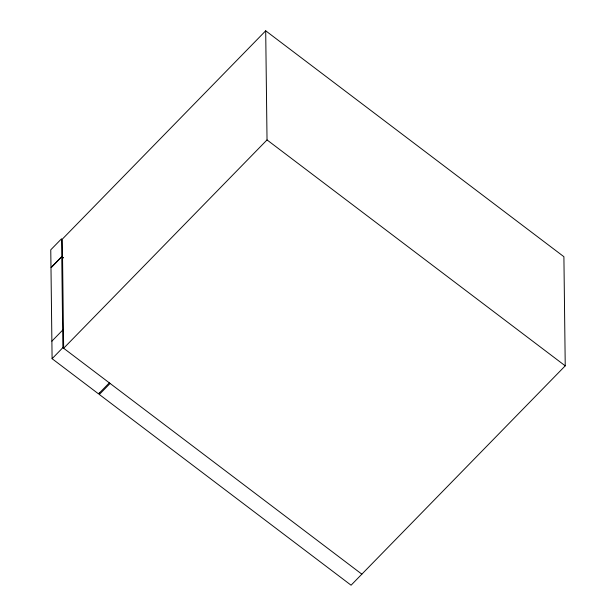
<?xml version="1.0" encoding="UTF-8"?>
<svg xmlns="http://www.w3.org/2000/svg" width="616" height="616" viewBox="0 0 616 616"><rect width="100%" height="100%" fill="white"/><g stroke="black" fill="none" stroke-linecap="round" stroke-linejoin="round"><path stroke-width="0.92" d="M265.696 30.8L62.324 239.131L63.656 348.256L267.028 139.924L265.696 30.8L563.902 256.71L565.234 365.835L351.082 585.2L99.33 394.479L99.307 392.631M61.762 256.564L50.982 267.606L50.766 249.819L61.546 238.785L61.762 256.564L63.286 257.719M63.271 257.95L61.762 256.81L50.989 267.845L52.098 358.697L98.545 393.886L109.325 382.852M51.883 341.164L62.663 330.122M52.098 358.697L62.871 347.663L61.762 256.81M99.33 394.479L110.102 383.445M267.028 139.924L565.234 365.835M62.871 347.663L361.854 574.166"/></g></svg>
